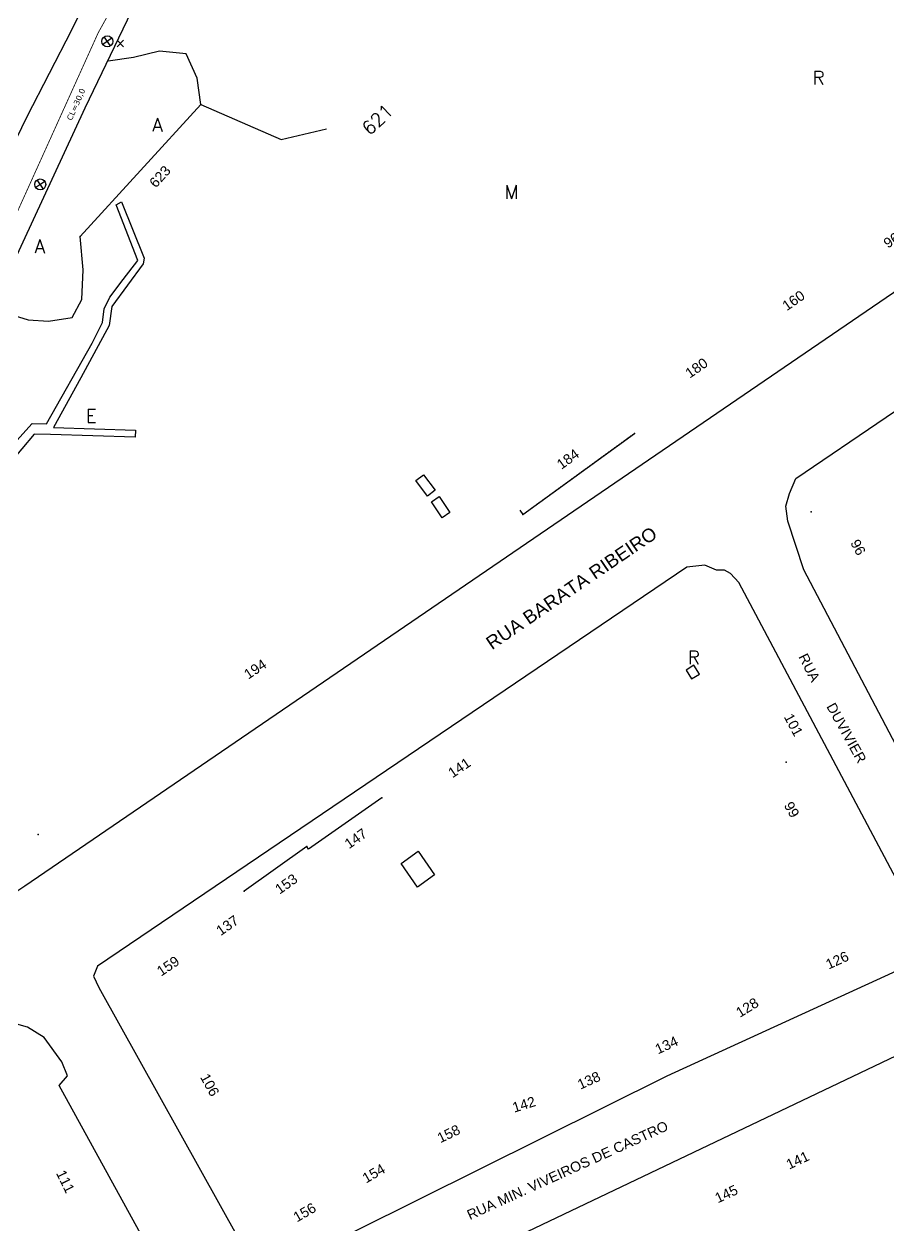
# Model space of a CAD drawing. Header units: inches. Extents: x 28600 to 32058, y 8816 to 12576.
# Drawn here: x 30483 to 30895, y 10511 to 11085 of the extents above; entities that cross this region are included whole.
import ezdxf
from ezdxf.enums import TextEntityAlignment as Align

# ---------------------------------------------------------------- set-up
doc = ezdxf.new("R2010")
doc.units = ezdxf.units.IN
doc.header["$LTSCALE"] = 0.5
doc.linetypes.add('HIDDEN', pattern=[0.375, 0.25, -0.125])
for name, color, linetype in [('CAP a instalar', 1, 'Continuous'), ('celulas gpon', 7, 'Continuous'), ('DIVFACE', 252, 'Continuous'), ('DIVLOTE', 252, 'Continuous'), ('DUVIDAS', 252, 'Continuous'), ('EDIFESCADARIA', 252, 'Continuous'), ('EDIFLOTEESP', 253, 'Continuous'), ('FACEPROJETAD', 252, 'HIDDEN'), ('LOTES', 254, 'Continuous'), ('MUB', 252, 'Continuous'), ('Postes Existentes NA', 1, 'Continuous'), ('POSTES_ATUALIZACAO', 252, 'Continuous')]:
    doc.layers.add(name, color=color, linetype=linetype)
doc.styles.add('EUROROMAN', font='simplex.shx')
doc.styles.add('ROMANS', font='arial.ttf')
doc.styles.add('siredit', font='verdana.ttf')
doc.linetypes.add('FENCELINE1', pattern='A,0.25,-0.1,[133,ltypeshp.shx,S=0.1,R=0,X=-0.1,Y=0],-0.1,1', length=1.45)

# ---------------------------------------------------------------- blocks, each defined once
blk = doc.blocks.new('*U225')
at = {"color": 10}
for points in [[(41172, 12883), (40951, 13058)], [(40974, 12860), (41149, 13081)]]:
    blk.add_lwpolyline(points, dxfattribs=at)
blk.add_circle((41062, 12971), 141, dxfattribs=at)

msp = doc.modelspace()

# ---------------------------------------------------------------- linework, layer by layer
at = {"layer": 'CAP a instalar', "linetype": 'FENCELINE1', "ltscale": 15, "const_width": 0.4}
msp.add_lwpolyline([(30334.44, 10759.31), (30400.53, 10819.66), (30441.26, 10911.28), (30517.96, 11081.07), (30547.57, 11134.39), (30595.45, 11215.89)], dxfattribs=at)
at = {"layer": 'DIVFACE'}
msp.add_point((30858.69, 10852.15, -10270.16), dxfattribs=at)
at = {"layer": 'DIVLOTE'}
for p in [(30509.36, 10983.81, -10270.16), (30720.92, 10850.93, -10270.16), (30720.92, 10850.93, -10270.16), (30489.24, 10698, -10270.16), (30489.24, 10698, -10270.16)]:
    msp.add_point(p, dxfattribs=at)
at = {"layer": 'DUVIDAS', "elevation": -10270.16}
for points in [[(30515.73, 11103.69), (30505.27, 11082.29), (30483.87, 11040.9), (30468.16, 11008.79), (30452.52, 10972.9), (30442.03, 10948.24), (30429.11, 10920.38), (30413.5, 10887.85), (30398.78, 10856.18), (30383.65, 10824.41), (30368.33, 10788.72), (30358.13, 10767.29), (30351.44, 10759.13), (30343.19, 10752.44), (30333.34, 10749.05), (30330.11, 10748.93), (30319.74, 10749.88), (30309.28, 10752.32), (30307.62, 10753.24)], [(30535.72, 11095.44), (30511.66, 11045.09), (30462.05, 10938.32), (30429.49, 10871.92), (30384.26, 10772.18), (30375.21, 10756.09), (30366.96, 10739.17), (30361.01, 10727.27), (30358.51, 10717.13), (30358.99, 10709.84), (30360.37, 10702.03), (30362.64, 10694.16), (30365.87, 10689.3), (30370.06, 10686.13), (30383.65, 10677.79), (30407.64, 10667.42), (30425.01, 10662.4), (30438.54, 10660.86), (30449.23, 10661.18), (30461.7, 10662.53), (30472.35, 10666.43), (30482.91, 10673.44)], [(30567, 11046.76), (30565.24, 11059.42), (30560.03, 11071.1), (30547.3, 11072.35), (30534.89, 11069.28), (30522.73, 11067.61)], [(30567, 11046.76), (30605.36, 11030.03)], [(30605.36, 11030.03), (30627.07, 11035.24)], [(30467.71, 10949.32), (30475.33, 10946.73), (30484.48, 10943.89), (30494.17, 10943.31), (30505.59, 10945.04), (30510.16, 10953.61), (30510.74, 10967.88), (30509.36, 10983.81)], [(30719.45, 10853.01), (30720.92, 10850.93)]]:
    msp.add_lwpolyline(points, dxfattribs=at)
at = {"layer": 'DUVIDAS'}
for points, elevation in [([(30673.42, 10869.93), (30679.02, 10862.54), (30675.31, 10859.73), (30669.71, 10867.09)], -10124.81), ([(30680.88, 10859.47), (30685.96, 10851.83), (30682.28, 10849.36), (30677.2, 10857.01)], -10122.67), ([(30798.88, 10776.53), (30801.53, 10772.31), (30805.24, 10774.64), (30802.59, 10778.87)], -10122.99)]:
    msp.add_lwpolyline(points, close=True, dxfattribs=dict(at, elevation=elevation))
msp.add_point((30567, 11046.76, -10270.16), dxfattribs=at)
at = {"layer": 'EDIFESCADARIA', "elevation": -10270.16}
msp.add_lwpolyline([(30474.85, 10881.48), (30486.4, 10894.34), (30493.3, 10894.21), (30515.12, 10932.79), (30520.08, 10942.7), (30520.81, 10949.26), (30523.47, 10954.79), (30529.93, 10963.21), (30536.9, 10972.26), (30526.57, 10998.9), (30529.16, 11000.34), (30539.91, 10973.35), (30539.49, 10970.66), (30524.56, 10950.32), (30523.18, 10941.17), (30509.71, 10916.15), (30496.57, 10892.42), (30535.82, 10891.24), (30535.69, 10887.88), (30495.13, 10889.19), (30487.42, 10889.28), (30475.58, 10875.27)], dxfattribs=at)
at = {"layer": 'EDIFLOTEESP', "elevation": -10270.16}
msp.add_lwpolyline([(30509.36, 10983.81), (30567, 11046.76), (30605.36, 11030.03), (30627.07, 11035.24)], dxfattribs=at)
at = {"layer": 'FACEPROJETAD', "elevation": -10270.16}
msp.add_lwpolyline([(30720.92, 10850.93), (30774.21, 10889.67)], dxfattribs=at)
at = {"layer": 'LOTES', "elevation": -10270.16}
for points in [[(30509.36, 10983.81), (30567, 11046.76)], [(30720.92, 10850.93), (30774.21, 10889.67)]]:
    msp.add_lwpolyline(points, dxfattribs=at)
at = {"layer": 'MUB', "elevation": -10270.16}
for points in [[(30482.91, 10673.44), (31072.85, 11076.51), (31432.22, 11325.56), (31438.2, 11329.01), (31440.67, 11332.27), (31441.91, 11334.58), (31441.95, 11337.87), (31441.59, 11340.69), (31440.15, 11346.8), (31428.31, 11373.92)], [(30515.73, 11103.69), (30505.27, 11082.29), (30483.87, 11040.9), (30468.16, 11008.79), (30452.52, 10972.9), (30442.03, 10948.24), (30429.11, 10920.38), (30413.5, 10887.85), (30398.78, 10856.18), (30383.65, 10824.41), (30368.33, 10788.72), (30358.13, 10767.29), (30351.44, 10759.13), (30343.19, 10752.44), (30333.34, 10749.05), (30330.11, 10748.93), (30319.74, 10749.88), (30309.28, 10752.32), (30307.62, 10753.24)], [(30535.72, 11095.44), (30511.66, 11045.09), (30462.05, 10938.32), (30429.49, 10871.92), (30384.26, 10772.18), (30375.21, 10756.09), (30366.96, 10739.17), (30361.01, 10727.27), (30358.51, 10717.13), (30358.99, 10709.84), (30360.37, 10702.03), (30362.64, 10694.16), (30365.87, 10689.3), (30370.06, 10686.13), (30383.65, 10677.79), (30407.64, 10667.42), (30425.01, 10662.4), (30438.54, 10660.86), (30449.23, 10661.18), (30461.7, 10662.53), (30472.35, 10666.43), (30482.91, 10673.44)], [(30774.21, 10889.67), (30774.22, 10889.67)], [(30653.43, 10715.53), (30618.5, 10691.03), (30617.7, 10692.18)], [(30617.7, 10692.18), (30587.76, 10670.94)], [(30686.95, 10236.49), (30499.32, 10578.02), (30503.28, 10582.59), (30500.6, 10589.37), (30492.18, 10600.95), (30484.19, 10605.85), (30476.93, 10607.93), (30471.78, 10607.54), (30465.38, 10605.3), (30307.62, 10500.31)], [(30998.92, 10492.13), (30934.44, 10605.21), (30930.22, 10605.37), (30923.27, 10603.67), (30629.79, 10463.66), (30618.05, 10454.48), (30615.72, 10445.82), (30656.02, 10368.22), (30679.37, 10325.03)]]:
    msp.add_lwpolyline(points, dxfattribs=at)
at = {"layer": 'MUB'}
for points, elevation in [([(30961.47, 10656.77), (30951.78, 10657.6), (30943.49, 10660.29), (30938.28, 10666.27), (30855.14, 10824.51), (30847.43, 10847.67), (30846.57, 10854.96), (30848.36, 10860.88), (30851.34, 10868.14), (31153.39, 11073.24), (31159.79, 11071.13), (31165.26, 11067.61), (31170.66, 11059.36), (31239.21, 10900.58), (31276.09, 10815.68), (31273.44, 10806.41), (31268.86, 10802.15)], -10270.16), ([(30904.72, 10666.62), (30824.05, 10818.37), (30820.05, 10822.66), (30817.17, 10824.25), (30813.37, 10824.38), (30807.9, 10826.65), (30799.2, 10825.73), (30517.61, 10635.05), (30515.73, 10630.29), (30518.22, 10624.91), (30585.68, 10503.78), (30590.99, 10496.84), (30598.09, 10493.8), (30611.5, 10493.92), (30789.89, 10582.59), (30907.09, 10636.39), (30909.62, 10639.88), (30909.71, 10643.37), (30909.74, 10645.06), (30909.39, 10649.89)], -10270.16), ([(30670.9, 10689.97), (30678.67, 10678.75), (30670.51, 10672.89), (30662.68, 10684.06)], -10118.9)]:
    msp.add_lwpolyline(points, close=True, dxfattribs=dict(at, elevation=elevation))
for p in [(30774.21, 10889.67, -10270.16), (30774.22, 10889.67, -10270.16), (30774.22, 10889.67, -10270.16), (30846.76, 10732.61, -10270.16), (30653.43, 10715.53, -10270.16), (30617.7, 10692.18, -10270.16), (30587.76, 10670.94, -10270.16)]:
    msp.add_point(p, dxfattribs=at)
at = {"layer": 'POSTES_ATUALIZACAO'}
for p, q in [((30526.99, 11077.53, -10189.78), (30530.06, 11074.46, -10189.78)), ((30526.99, 11074.46, -10189.78), (30530.06, 11077.53, -10189.78))]:
    msp.add_line(p, q, dxfattribs=at)
at = {"layer": 'POSTES_ATUALIZACAO', "linetype": 'Continuous'}
msp.add_line((30530.06, 11077.53, -10189.78), (30526.99, 11074.46, -10189.78), dxfattribs=at)

# ---------------------------------------------------------------- block references
at = {"layer": 'Postes Existentes NA', "xscale": 0.01863200039171981, "yscale": 0.01863200039171981, "zscale": 0.01863200039171981, "rotation": 72.17959208465585}
for p in [(30518.25, 10274.69, -10189.78), (30486.23, 10206.3, -10220.45)]:
    msp.add_blockref('*U225', p, dxfattribs=at)

# ---------------------------------------------------------------- texts
at = {"layer": 'celulas gpon', "style": 'siredit'}
msp.add_text('CL=30,0', height=2.746, rotation=66.09096, dxfattribs=at).set_placement((30505.3, 11038.9, -41228.8))
at = {"layer": 'DUVIDAS', "style": 'EUROROMAN'}
for s, p in [('R', (30859.33, 11056.32, -10270.16)), ('A', (30543.88, 11033.9, -10270.16)), ('M', (30712.16, 11001.82, -10270.16)), ('A', (30487.58, 10975.84, -10270.16)), ('R', (30799.71, 10779.35, -10270.16))]:
    msp.add_text(s, height=6.4, dxfattribs=at).set_placement(p)
msp.add_text('621', height=6.397, rotation=44, dxfattribs=at).set_placement((30647.74, 11031.66, -10270.16))
msp.add_text('621', height=6.397, rotation=44, dxfattribs=at).set_placement((30647.74, 11031.66, -10270.16))
at = {"layer": 'DUVIDAS', "style": 'ROMANS'}
msp.add_text('623', height=4.798, rotation=47.52121, dxfattribs=at).set_placement((30547.48, 11012.41, -10270.16), align=Align.MIDDLE_CENTER)
msp.add_text('623', height=4.798, rotation=47.52121, dxfattribs=at).set_placement((30547.48, 11012.41, -10270.16), align=Align.MIDDLE_CENTER)
at = {"layer": 'EDIFESCADARIA', "style": 'EUROROMAN'}
msp.add_text('E', height=6.4, dxfattribs=at).set_placement((30512.05, 10894.88, -10270.16))
at = {"layer": 'MUB', "style": 'ROMANS'}
for s, rotation, p in [('96', 33.92116, (30897.03, 10981.98, -10270.16)), ('160', 34.80686, (30850.21, 10953.17, -10270.16)), ('160', 34.80686, (30850.21, 10953.17, -10270.16)), ('180', 34.77585, (30803.85, 10920.95, -10270.16)), ('180', 34.77585, (30803.85, 10920.95, -10270.16)), ('184', 36.01306, (30742.4, 10877.42, -10270.16)), ('96', 298.24713, (30881.08, 10835.24, -10270.16)), ('194', 33.42823, (30592.99, 10777.02, -10270.16)), ('101', 297.99596, (30850.22, 10750.4, -10270.16)), ('101', 297.99596, (30850.22, 10750.4, -10270.16)), ('141', 33.97825, (30690.53, 10729.92, -10270.16)), ('141', 33.97825, (30690.53, 10729.92, -10270.16)), ('99', 299.2064, (30849.38, 10709.9, -10270.16)), ('99', 299.2064, (30849.38, 10709.9, -10270.16)), ('147', 35.04832, (30641.02, 10696.08, -10270.16)), ('147', 35.04832, (30641.02, 10696.08, -10270.16)), ('153', 35.35195, (30607.82, 10674.39, -10270.16)), ('153', 35.35195, (30607.82, 10674.39, -10270.16)), ('137', 34.99202, (30579.69, 10654.55, -10270.16)), ('126', 24.55122, (30871.08, 10637.93, -10270.16)), ('159', 33.84386, (30551.33, 10635.15, -10270.16)), ('128', 31.82226, (30828.08, 10615.33, -10270.16)), ('134', 24.44395, (30789.53, 10597.37, -10270.16)), ('106', 298.78393, (30571.31, 10578.34, -10270.16)), ('138', 24.44395, (30752.43, 10580.5, -10270.16)), ('142', 17.21036, (30721.38, 10569, -10270.16)), ('158', 25.71471, (30685.41, 10554.98, -10270.16)), ('141', 25.29668, (30852.16, 10542.36, -10270.16)), ('111', 296.18523, (30502.33, 10532.21, -10270.16)), ('154', 29.93275, (30649.61, 10536.04, -10270.16)), ('145', 25.29668, (30818.09, 10526.26, -10270.16)), ('156', 29.93275, (30616.57, 10517.45, -10270.16))]:
    msp.add_text(s, height=4.798, rotation=rotation, dxfattribs=at).set_placement(p, align=Align.MIDDLE_CENTER)
for s, height, rotation, p in [('RUA BARATA RIBEIRO', 6.3974, 34.2535, (30706.09, 10786.02, -10270.16)), ('RUA', 4.798, 296.71126, (30852.44, 10782.96, -10270.16)), ('DUVIVIER', 4.798, 299.00337, (30865.78, 10759.21, -10270.16)), ('RUA MIN. VIVEIROS DE CASTRO', 4.7981, 24.44395, (30695.58, 10513.68, -10270.16))]:
    msp.add_text(s, height=height, rotation=rotation, dxfattribs=at).set_placement(p)

doc.saveas('drawing.dxf')
